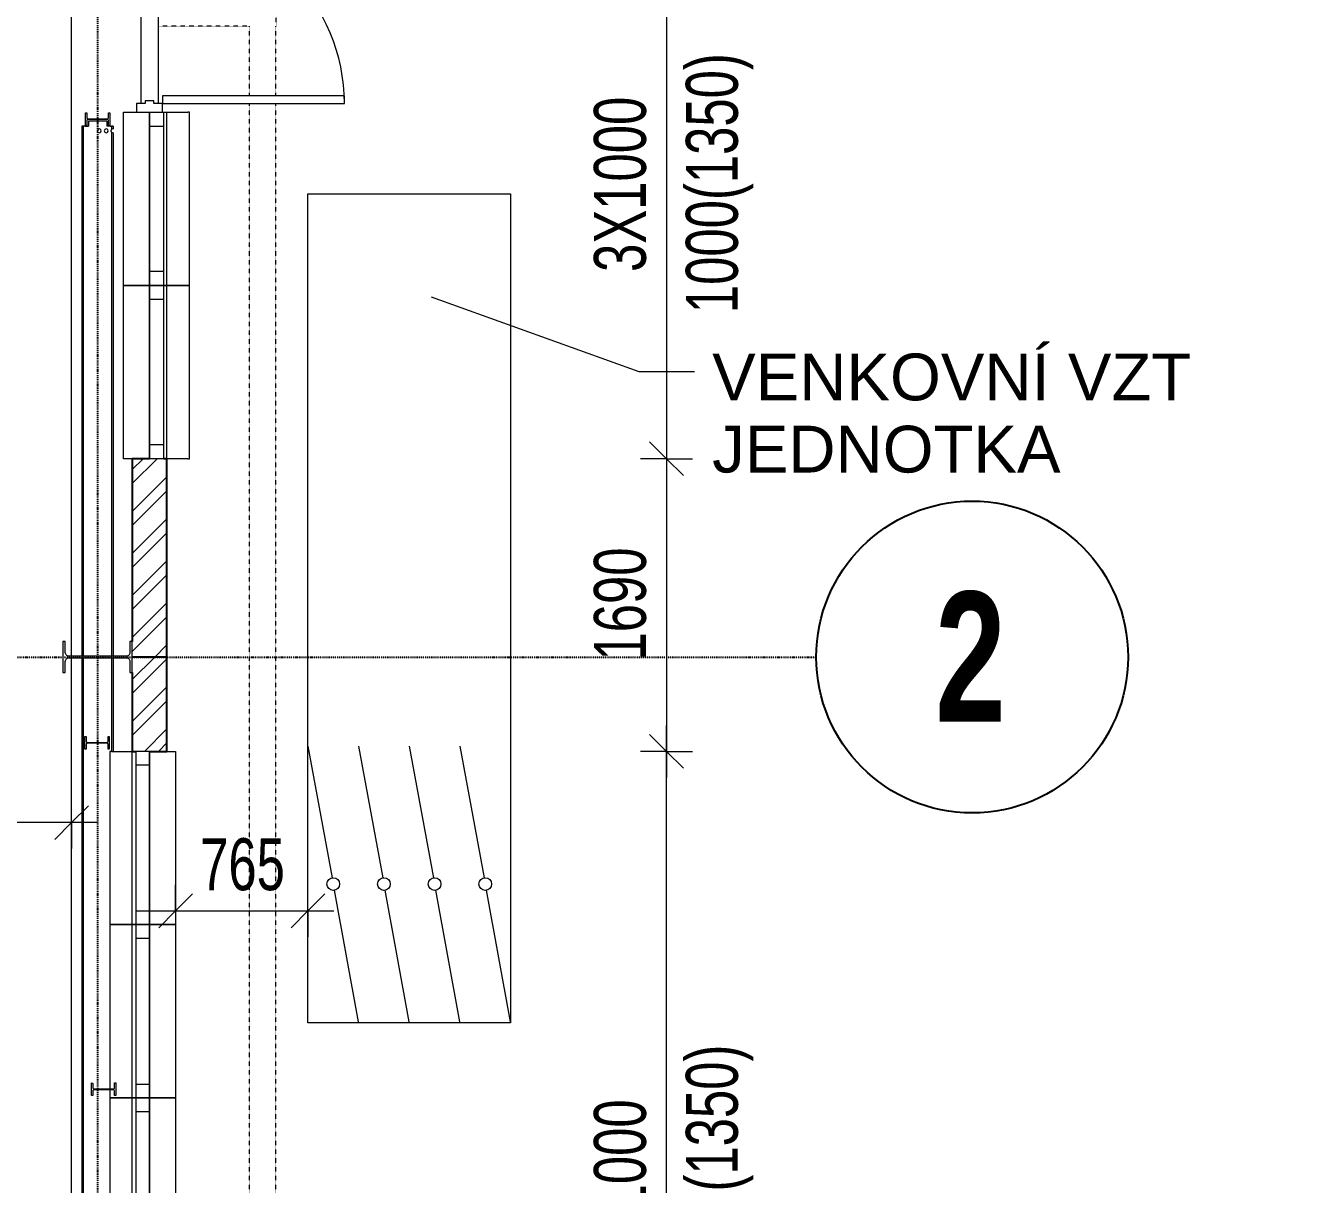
# Model space of a CAD drawing. Header units: millimetres. Extents: x 2179 to 44859, y 3478 to 159868.
# Drawn here: x 37425 to 44859, y 143947 to 150635 of the extents above; entities that cross this region are included whole.
import ezdxf

# ---------------------------------------------------------------- set-up
doc = ezdxf.new("R2010")
doc.units = ezdxf.units.MM
doc.linetypes.add('1_Čerchovaná 6_0mm', pattern=[12, 6, -3, 0, -3])
doc.linetypes.add('3_Čárkovaná 1_0mm', pattern=[2, 1, -1])
for name, color, linetype, lineweight in [('A-ANNO-DIMS', 7, 'Continuous', 9), ('A-ANNO-DIMS-150', 7, 'Continuous', 9), ('A-DETL-MBND', 7, '3_Čárkovaná 1_0mm', 9), ('A-DETL-THIN-1', 7, 'Continuous', 9), ('A-DOOR', 7, 'Continuous', 9), ('A-DOOR-1', 7, 'Continuous', 18), ('A-DOOR-FRAM', 7, 'Continuous', 18), ('A-GENM', 7, 'Continuous', 9), ('A-GLAZ', 7, 'Continuous', 9), ('A-GLAZ-SILL', 7, 'Continuous', 9), ('A-WALL', 7, 'Continuous', 9), ('A-WALL-1', 7, 'Continuous', 25), ('G-ANNO-TEXT', 7, 'Continuous', 9), ('Nedefinovaný_Potrubí_VZT_příslušenství', 7, 'Continuous', 9), ('Potrubí_VZT_příslušenství', 7, 'Continuous', 9), ('S-BEAM', 7, 'Continuous', 9), ('S-COLS', 7, 'Continuous', 9)]:
    doc.layers.add(name, color=color, linetype=linetype, lineweight=lineweight)
for name, color, linetype, lineweight, true_color in [('A-WALL-PATT-1', 9, 'Continuous', 9, 0x808080), ('S-GRID-1', 9, '1_Čerchovaná 6_0mm', 25, 0x808080), ('S-GRID-IDEN', 9, 'Continuous', 25, 0x808080), ('S-GRID-IDEN-1', 9, 'Continuous', 9, 0x808080)]:
    doc.layers.add(name, color=color, linetype=linetype, lineweight=lineweight, true_color=true_color)
doc.styles.add('Arial_1', font='arial.ttf', dxfattribs={"width": 0.7, "height": 300})
doc.styles.add('Arial_2', font='arial.ttf', dxfattribs={"height": 270})
doc.styles.add('Arial_B_1', font='arialbd.ttf', dxfattribs={"width": 0.7, "height": 750})
doc.dimstyles.new('Vnitřní_-_průhledné', dxfattribs={"dimscale": 304.8, "dimtxt": 306.07782, "dimasz": 0.639764, "dimexe": 0.492126, "dimexo": 0.0625, "dimgap": 0.098425, "dimtad": 1, "dimdec": 0, "dimrnd": 5, "dimzin": 0, "dimdsep": 46, "dimtxsty": 'Arial_1', "dimblk1": 'OBLIQUE', "dimblk2": 'OBLIQUE', "dimsah": 1, "dimcen": 0.09, "dimdle": 0.492126, "dimazin": 0, "dimtfac": 1, "dimtdec": 4, "dimtix": 1, "dimtmove": 0, "dimatfit": 3, "dimfxl": 0.492126, "dimfxlon": 1, "dimtvp": 1, "dimtolj": 1, "dimtzin": 0, "dimarcsym": 2})
doc.dimstyles.new('Vnitřní_-_průhledné_1', dxfattribs={"dimscale": 304.8, "dimtxt": 306.07782, "dimasz": 0.639764, "dimexe": 0.492126, "dimexo": 0.0625, "dimgap": 0.098425, "dimtad": 1, "dimdec": 0, "dimrnd": 5, "dimzin": 0, "dimdsep": 46, "dimtxsty": 'Arial_1', "dimblk1": 'OBLIQUE', "dimblk2": 'OBLIQUE', "dimsah": 1, "dimcen": 0.09, "dimdle": 0.492126, "dimazin": 0, "dimtfac": 1, "dimtdec": 4, "dimtix": 1, "dimtmove": 2, "dimatfit": 3, "dimfxl": 0.492126, "dimfxlon": 1, "dimtvp": 1, "dimtolj": 1, "dimtzin": 0, "dimarcsym": 2})
pattern_1 = [(45.00036, (-161918.41, 0), (-121.23422, 121.2327), []), (45.00036, (-161837.59, 0.0005), (-121.23422, 121.2327), [])]

# ---------------------------------------------------------------- blocks, each defined once
blk = doc.blocks.new('Sloup IPE - 387893-1NP _ stroje - KOTVÍCÍ BODY')
at = {"layer": 'S-COLS'}
for p, q in [((246811, 23247.8), (246718.2, 23093.5)), ((246789.2, 23185.4), (246822.5, 23240.9)), ((246822.5, 23240.9), (246811, 23247.8)), ((246729.8, 23086.6), (246763.1, 23142)), ((246792, 23149.2), (247075.6, 22978.7)), ((247080.1, 22986.1), (246796.4, 23156.6)), ((246718.2, 23093.5), (246729.8, 23086.6)), ((247142.2, 23048.7), (247108.9, 22993.2)), ((247153.8, 23041.7), (247142.2, 23048.7)), ((247061.1, 22887.5), (247153.8, 23041.7)), ((247082.8, 22949.9), (247049.5, 22894.4)), ((247049.5, 22894.4), (247061.1, 22887.5))]:
    blk.add_line(p, q, dxfattribs=at)
at = {"layer": 'S-COLS', "flags": 128}
for points in [[(246763.1, 23142), (246766, 23145.8), (246769.6, 23148.8), (246773.8, 23150.9), (246778.4, 23152), (246783.1, 23152.1), (246787.7, 23151.2), (246792, 23149.2)], [(246796.4, 23156.6), (246792.6, 23159.4), (246789.6, 23163.1), (246787.5, 23167.3), (246786.4, 23171.8), (246786.3, 23176.5), (246787.2, 23181.1), (246789.2, 23185.4)], [(247075.6, 22978.7), (247079.4, 22975.8), (247082.4, 22972.2), (247084.5, 22968), (247085.6, 22963.5), (247085.7, 22958.7), (247084.8, 22954.1), (247082.8, 22949.9)], [(247108.9, 22993.2), (247106, 22989.5), (247102.4, 22986.5), (247098.2, 22984.4), (247093.7, 22983.2), (247089, 22983.1), (247084.3, 22984.1), (247080.1, 22986.1)]]:
    blk.add_lwpolyline(points, dxfattribs=at)
blk = doc.blocks.new('OKNO_1k - Okno Hala 1000x1000-V8-1NP _ stroje - KOTVÍCÍ BODY')
at = {"layer": 'A-GENM'}
for p, q in [((500, 230), (-500, 230)), ((-500, 230), (-500, 220)), ((500, 220), (500, 230)), ((-500, 80), (-500, 220)), ((500, 220), (500, 80))]:
    blk.add_line(p, q, dxfattribs=at)
at = {"layer": 'A-GLAZ'}
for p, q in [((-500, 80), (-500, 0)), ((500, 80), (-500, 80)), ((-420, 80), (-420, 0)), ((420, 0), (420, 80)), ((500, 0), (500, 80)), ((500, 0), (-500, 0)), ((-500, 0), (500, 0)), ((-500, -150), (-500, 0)), ((500, 0), (500, -150)), ((500, -150), (-500, -150))]:
    blk.add_line(p, q, dxfattribs=at)
at = {"layer": 'A-GLAZ-SILL'}
blk.add_line((-500, 100), (500, 100), dxfattribs=at)
blk = doc.blocks.new('Sloup IPE - 487110-1NP _ stroje - KOTVÍCÍ BODY')
at = {"layer": 'S-COLS'}
for p, q in [((248457, 25733.9), (248494.6, 25796.4)), ((248494.6, 25796.4), (248500.5, 25792.9)), ((248462.9, 25730.3), (248457, 25733.9)), ((248476.9, 25753.6), (248462.9, 25730.3)), ((248582.7, 25698.2), (248486.5, 25756)), ((248500.5, 25792.9), (248486.6, 25769.6)), ((248489, 25760), (248585.1, 25702.2)), ((248614.6, 25724.3), (248577, 25661.7)), ((248594.7, 25704.6), (248608.7, 25727.9)), ((248608.7, 25727.9), (248614.6, 25724.3)), ((248571.1, 25665.3), (248585.1, 25688.6)), ((248577, 25661.7), (248571.1, 25665.3))]:
    blk.add_line(p, q, dxfattribs=at)
for centre, start, end in [((248482.9, 25750), 58.98964, 148.98964), ((248492.6, 25766), 148.98964, 238.98964), ((248579.1, 25692.2), 328.98964, 58.98964), ((248588.7, 25708.2), 238.98964, 328.98964)]:
    blk.add_arc(centre, 7, start, end, dxfattribs=at)
blk = doc.blocks.new('IPE - 489591-1NP _ stroje - KOTVÍCÍ BODY')
at = {"layer": 'S-BEAM'}
for p, q in [((248436.5, 25740.4), (246860.2, 23118.2)), ((248443.3, 25736.3), (246867.1, 23114.1)), ((248443.3, 25736.3), (248436.5, 25740.4)), ((248451, 25731.6), (248443.3, 25736.3)), ((248451, 25731.6), (248468.9, 25720.9)), ((248484, 25745.9), (248468.9, 25720.9)), ((248575, 25691.1), (248484, 25745.9)), ((248575, 25691.1), (248560, 25666.2)), ((248576.2, 25656.4), (248560, 25666.2)), ((248583.9, 25651.8), (248574.4, 25636.1)), ((248576.2, 25656.4), (248583.9, 25651.8)), ((248590.7, 25647.7), (248583.1, 25634.9)), ((248583.9, 25651.8), (248583.7, 25651.9)), ((248590.7, 25647.7), (248583.9, 25651.8)), ((248566.7, 25623.2), (247007.6, 23029.6)), ((248571.7, 25616.1), (247014.5, 23025.5)), ((246855.8, 23110.8), (243757, 17955.7)), ((246862.7, 23106.7), (243762.1, 17948.6)), ((247003.2, 23022.2), (246725.3, 22559.9)), ((247010.1, 23018.1), (246732.2, 22555.8))]:
    blk.add_line(p, q, dxfattribs=at)
for centre, start, end in [((248508.8, 25666.7), 58.98964, 238.98964), ((248508.8, 25666.7), 238.98964, 58.98964), ((248543.1, 25646.1), 58.98964, 238.98964), ((248543.1, 25646.1), 238.98964, 58.98964), ((248543.1, 25646.1), 298.98964, 313.98964), ((248577.4, 25625.5), 192.33692, 238.98964), ((248577.4, 25625.5), 58.98964, 105.64236)]:
    blk.add_arc(centre, 11, start, end, dxfattribs=at)
blk.add_open_spline([(248566.7, 25623.2), (248566.7, 25623.2), (248566.6, 25623.4), (248566.5, 25624.1), (248566.4, 25624.9), (248566.4, 25625.8), (248566.5, 25626.8), (248566.7, 25627.9), (248567.1, 25629.4), (248567.9, 25631.2), (248569.1, 25632.8), (248570.2, 25633.9), (248571.1, 25634.6), (248572, 25635.1), (248572.8, 25635.5), (248573.5, 25635.8), (248574.2, 25636), (248574.4, 25636.1), (248574.4, 25636.1)], degree=3, knots=[0, 0, 0, 0, 0.1, 0.15, 0.2, 0.25, 0.3, 0.35, 0.4, 0.5, 0.6, 0.65, 0.7, 0.75, 0.8, 0.85, 0.9, 1, 1, 1, 1], dxfattribs=at)
for points in [[(248568, 25631.2), (248568.4, 25631.9), (248568.9, 25632.5), (248569.4, 25633.1)], [(248574, 25636), (248574.3, 25636.1), (248574.4, 25636.1), (248574.4, 25636.1)]]:
    blk.add_open_spline(points, degree=3, dxfattribs=at)
blk = doc.blocks.new('OKNO_1k - Okno Hala 1000x1000-V14-1NP _ stroje - KOTVÍCÍ BODY')
at = {"layer": 'A-GENM'}
for p, q in [((-452.9, 230), (-500, 230)), ((-500, 230), (-500, 220)), ((500, 230), (-448.2, 230)), ((500, 220), (500, 230)), ((-500, 80), (-500, 220)), ((500, 220), (500, 80))]:
    blk.add_line(p, q, dxfattribs=at)
at = {"layer": 'A-GLAZ'}
for p, q in [((-500, 80), (-500, 0)), ((500, 80), (-500, 80)), ((-420, 80), (-420, 0)), ((420, 0), (420, 80)), ((500, 0), (500, 80)), ((500, 0), (-500, 0)), ((-500, 0), (500, 0)), ((-500, -150), (-500, 0)), ((500, 0), (500, -150)), ((500, -150), (-500, -150))]:
    blk.add_line(p, q, dxfattribs=at)
at = {"layer": 'A-GLAZ-SILL'}
blk.add_line((-500, 100), (500, 100), dxfattribs=at)
blk = doc.blocks.new('Sloup IPE - 508019-1NP _ stroje - KOTVÍCÍ BODY')
at = {"layer": 'S-COLS'}
for p, q in [((245601.5, 20915.5), (245639.1, 20978.1)), ((245645, 20974.5), (245631.1, 20951.3)), ((245639.1, 20978.1), (245645, 20974.5)), ((245607.4, 20912), (245601.5, 20915.5)), ((245621.4, 20935.2), (245607.4, 20912)), ((245727.2, 20879.8), (245631, 20937.6)), ((245633.4, 20941.6), (245729.6, 20883.8)), ((245759.1, 20906), (245721.5, 20843.4)), ((245739.2, 20886.2), (245753.2, 20909.5)), ((245753.2, 20909.5), (245759.1, 20906)), ((245715.6, 20846.9), (245729.6, 20870.2)), ((245721.5, 20843.4), (245715.6, 20846.9))]:
    blk.add_line(p, q, dxfattribs=at)
for centre, start, end in [((245627.4, 20931.6), 58.98964, 148.98964), ((245637.1, 20947.6), 148.98964, 238.98964), ((245723.6, 20873.8), 328.98964, 58.98964), ((245733.2, 20889.8), 238.98964, 328.98964)]:
    blk.add_arc(centre, 7, start, end, dxfattribs=at)
blk = doc.blocks.new('Sloup IPE - 508146-1NP _ stroje - KOTVÍCÍ BODY')
at = {"layer": 'S-COLS'}
for p, q in [((246599.3, 22649.2), (246636.9, 22711.8)), ((246642.9, 22708.3), (246628.9, 22685)), ((246631.3, 22675.4), (246727.4, 22617.6)), ((246636.9, 22711.8), (246642.9, 22708.3)), ((246605.3, 22645.7), (246599.3, 22649.2)), ((246619.2, 22669), (246605.3, 22645.7)), ((246725, 22613.5), (246628.8, 22671.3)), ((246713.4, 22580.7), (246727.4, 22603.9)), ((246756.9, 22639.7), (246719.3, 22577.1)), ((246737, 22620), (246751, 22643.2)), ((246751, 22643.2), (246756.9, 22639.7)), ((246719.3, 22577.1), (246713.4, 22580.7))]:
    blk.add_line(p, q, dxfattribs=at)
for centre, start, end in [((246634.9, 22681.4), 148.98964, 238.98964), ((246625.2, 22665.3), 58.98964, 148.98964), ((246721.4, 22607.5), 328.98964, 58.98964), ((246731, 22623.6), 238.98964, 328.98964)]:
    blk.add_arc(centre, 7, start, end, dxfattribs=at)
blk = doc.blocks.new('Větrací tlumičová jednotka_ levá - VZT S REKUPERACI-581700-1NP _ stroje - KOTVÍCÍ BODY')
at = {"layer": 'Potrubí_VZT_příslušenství'}
for p, q in [((-2392.5, -585), (-2392.5, 585)), ((-2392.5, 585), (2392.5, 585)), ((-795.8, 585), (-1555.7, 445.4)), ((2392.5, 585), (2392.5, -585)), ((-2387.5, 292.5), (-1627.6, 432.1)), ((-795.8, 292.5), (-1555.7, 152.9)), ((-2387.5, 0), (-1627.6, 139.6)), ((-795.8, 0), (-1555.7, -139.6)), ((-2387.5, -292.5), (-1627.6, -152.9)), ((-795.8, -292.5), (-1555.7, -432.1)), ((-2387.5, -585), (-1627.6, -445.4)), ((2392.5, -585), (-2392.5, -585))]:
    blk.add_line(p, q, dxfattribs=at)
for centre in [(-1591.7, 438.8), (-1591.7, 146.3), (-1591.7, -146.3), (-1591.7, -438.7)]:
    blk.add_circle(centre, 36.6, dxfattribs=at)
blk = doc.blocks.new('OKNO_1k - Okno Hala 1000x1000-V5-1NP _ stroje - KOTVÍCÍ BODY')
at = {"layer": 'A-GENM'}
for p, q in [((500, 230), (-500, 230)), ((-500, 230), (-500, 220)), ((500, 220), (500, 230)), ((-500, 80), (-500, 220)), ((500, 220), (500, 100))]:
    blk.add_line(p, q, dxfattribs=at)
at = {"layer": 'A-GLAZ'}
for p, q in [((-500, 80), (-500, 0)), ((500, 80), (-500, 80)), ((-420, 80), (-420, 0)), ((420, 0), (420, 80)), ((500, 0), (500, 80)), ((500, 0), (-500, 0)), ((-500, 0), (500, 0)), ((-500, -150), (-500, 0)), ((500, -100), (500, -150)), ((500, -150), (-500, -150))]:
    blk.add_line(p, q, dxfattribs=at)
at = {"layer": 'A-GLAZ-SILL'}
blk.add_line((-500, 100), (500, 100), dxfattribs=at)
blk = doc.blocks.new('OKNO_1k - Okno Hala 1000x1000-796436-1NP _ stroje - KOTVÍCÍ BODY')
at = {"layer": 'A-GENM'}
for p, q in [((-500, -220), (-500, -100)), ((500, -80), (500, -220)), ((-500, -220), (-500, -230)), ((500, -230), (500, -220)), ((-500, -230), (500, -230))]:
    blk.add_line(p, q, dxfattribs=at)
at = {"layer": 'A-GLAZ'}
for p, q in [((-500, 100), (-500, 150)), ((-500, 150), (500, 150)), ((500, 150), (500, 0)), ((500, 0), (-500, 0)), ((-500, 0), (500, 0)), ((-500, -80), (-500, 0)), ((-420, -80), (-420, 0)), ((420, 0), (420, -80)), ((500, 0), (500, -80)), ((500, -80), (-500, -80))]:
    blk.add_line(p, q, dxfattribs=at)
at = {"layer": 'A-GLAZ-SILL'}
blk.add_line((-500, -100), (500, -100), dxfattribs=at)
blk = doc.blocks.new('OKNO_1k - Okno Hala 1000x1000-V19-1NP _ stroje - KOTVÍCÍ BODY')
at = {"layer": 'A-GENM'}
for p, q in [((-500, -220), (-500, -80)), ((500, -80), (500, -220)), ((-500, -220), (-500, -230)), ((500, -230), (500, -220)), ((-500, -230), (500, -230))]:
    blk.add_line(p, q, dxfattribs=at)
at = {"layer": 'A-GLAZ'}
for p, q in [((-500, 0), (-500, 150)), ((-500, 150), (500, 150)), ((500, 150), (500, 75)), ((500, 0), (-500, 0)), ((-500, 0), (500, 0)), ((-500, -80), (-500, 0)), ((-420, -80), (-420, 0)), ((420, 0), (420, -80)), ((500, -80), (-500, -80)), ((500, -75), (500, -80))]:
    blk.add_line(p, q, dxfattribs=at)
at = {"layer": 'A-GLAZ-SILL'}
blk.add_line((-500, -100), (500, -100), dxfattribs=at)
blk = doc.blocks.new('Vnější jednoduché dvoukřídlé dveře - 1050 x 2100mm-849430-1NP _ stroje - KOTVÍCÍ BODY')
at = {"layer": 'A-DOOR'}
blk.add_arc((525, 81.35), 1050, 90, 180, dxfattribs=at)
at = {"layer": 'A-DOOR-1'}
for p, q in [((525, 1131.35), (480, 1131.35)), ((480, 1131.35), (480, 81.35)), ((525, 81.35), (525, 1131.35)), ((480, 81.35), (525, 81.35))]:
    blk.add_line(p, q, dxfattribs=at)
at = {"layer": 'A-DOOR-FRAM'}
for p, q in [((-525, 81.35), (-575, 81.35)), ((-575, 81.35), (-575, -68.65)), ((-525, 31.5875), (-525, 81.35)), ((525, 81.35), (525, 31.5875)), ((575, 81.35), (525, 81.35)), ((575, -68.65), (575, 81.35)), ((-509.125, 31.5875), (-525, 31.5875)), ((-509.125, -19.4375), (-509.125, 31.5875)), ((525, 31.5875), (509.125, 31.5875)), ((509.125, 31.5875), (509.125, -19.4375)), ((-575, -68.65), (-525, -68.65)), ((-525, -68.65), (-525, -19.4375)), ((-525, -19.4375), (-509.125, -19.4375)), ((509.125, -19.4375), (525, -19.4375)), ((525, -19.4375), (525, -68.65)), ((525, -68.65), (575, -68.65))]:
    blk.add_line(p, q, dxfattribs=at)
blk = doc.blocks.new('Osnova - 6mm-307864-1NP _ stroje - KOTVÍCÍ BODY')
at = {"layer": 'S-GRID-IDEN'}
blk.add_circle((0, 0), 6, dxfattribs=at)
blk = doc.blocks.new('DIMBLOCK26-1NP _ stroje - KOTVÍCÍ BODY')
at = {"layer": 'A-ANNO-DIMS-150', "lineweight": 18}
for p, q in [((41124.7, 146445.4), (41027.2, 146542.9)), ((41124.7, 146445.4), (41222.2, 146347.9)), ((41124.7, 141445.4), (41027.2, 141542.9)), ((41124.7, 141445.4), (41222.2, 141347.9))]:
    blk.add_line(p, q, dxfattribs=at)
at = {"layer": 'A-ANNO-DIMS-150'}
for p, q in [((41124.7, 141445.4), (41124.7, 146595.4)), ((41124.7, 146445.4), (40974.7, 146445.4)), ((41124.7, 146445.4), (41274.7, 146445.4)), ((41124.7, 141445.4), (40974.7, 141445.4)), ((41124.7, 141445.4), (41274.7, 141445.4))]:
    blk.add_line(p, q, dxfattribs=at)
at = {"layer": 'A-ANNO-DIMS-150', "color": 0, "char_height": 300, "attachment_point": 1, "rotation": 90, "line_spacing_factor": 0.941778, "style": 'Arial_1'}
for s, insert, width in [('1000 (1350)', (41236.2, 143170.8), 1859.07), ('5x1000', (40705.3, 143474.5), 1130.133)]:
    blk.add_mtext(s, dxfattribs=dict(at, insert=insert, width=width))
blk = doc.blocks.new('_Oblique')
at = {"color": 0, "linetype": 'ByBlock', "lineweight": -2}
blk.add_line((-0.5, -0.5), (0.5, 0.5), dxfattribs=at)
blk = doc.blocks.new('DIMBLOCK44-1NP _ stroje - KOTVÍCÍ BODY')
at = {"layer": 'A-ANNO-DIMS-150', "lineweight": 18}
for p, q in [((41124.7, 151285.4), (41027.2, 151382.9)), ((41124.7, 151285.4), (41222.2, 151187.9)), ((41124.7, 148135.4), (41027.2, 148232.9)), ((41124.7, 148135.4), (41222.2, 148037.9))]:
    blk.add_line(p, q, dxfattribs=at)
at = {"layer": 'A-ANNO-DIMS-150'}
for p, q in [((41124.7, 151285.4), (40974.7, 151285.4)), ((41124.7, 151285.4), (41124.7, 148135.4)), ((41124.7, 151285.4), (41274.7, 151285.4)), ((41124.7, 148135.4), (40974.7, 148135.4)), ((41124.7, 148135.4), (41274.7, 148135.4))]:
    blk.add_line(p, q, dxfattribs=at)
at = {"layer": 'A-ANNO-DIMS-150', "color": 0, "char_height": 300, "attachment_point": 1, "rotation": 90, "line_spacing_factor": 0.941778, "style": 'Arial_1'}
for s, insert, width in [('1000(1350)', (41236.2, 148975.8), 1763.008), ('3X1000', (40705.3, 149213.6), 1192.291)]:
    blk.add_mtext(s, dxfattribs=dict(at, insert=insert, width=width))
blk = doc.blocks.new('DIMBLOCK45-1NP _ stroje - KOTVÍCÍ BODY')
at = {"layer": 'A-ANNO-DIMS-150', "lineweight": 18}
for p, q in [((41124.7, 148135.4), (41027.2, 148232.9)), ((41124.7, 148135.4), (41222.2, 148037.9)), ((41124.7, 146445.4), (41027.2, 146542.9)), ((41124.7, 146445.4), (41222.2, 146347.9))]:
    blk.add_line(p, q, dxfattribs=at)
at = {"layer": 'A-ANNO-DIMS-150'}
for p, q in [((41124.7, 148135.4), (40974.7, 148135.4)), ((41124.7, 148135.4), (41124.7, 146295.4)), ((41124.7, 148135.4), (41274.7, 148135.4)), ((41124.7, 146445.4), (40974.7, 146445.4)), ((41124.7, 146445.4), (41274.7, 146445.4))]:
    blk.add_line(p, q, dxfattribs=at)
at = {"layer": 'A-ANNO-DIMS-150', "color": 0, "insert": (40705.3, 146970.2), "char_height": 300, "width": 768.491, "attachment_point": 1, "rotation": 90, "line_spacing_factor": 0.941778, "style": 'Arial_1'}
blk.add_mtext('1690', dxfattribs=at)
blk = doc.blocks.new('DIMBLOCK46-1NP _ stroje - KOTVÍCÍ BODY')
at = {"layer": 'A-ANNO-DIMS-150'}
for p, q in [((38289.8, 145524.9), (38289.8, 145674.9)), ((39053.9, 145524.9), (39053.9, 145674.9)), ((38139.8, 145524.9), (39203.9, 145524.9)), ((38289.8, 145524.9), (38289.8, 145374.9)), ((39053.9, 145524.9), (39053.9, 145374.9))]:
    blk.add_line(p, q, dxfattribs=at)
at = {"layer": 'A-ANNO-DIMS-150', "lineweight": 18}
for p, q in [((38289.8, 145524.9), (38387.3, 145622.4)), ((39053.9, 145524.9), (39151.4, 145622.4)), ((38289.8, 145524.9), (38192.3, 145427.4)), ((39053.9, 145524.9), (38956.4, 145427.4))]:
    blk.add_line(p, q, dxfattribs=at)
at = {"layer": 'A-ANNO-DIMS-150', "color": 0, "insert": (38431.7, 145944.3), "char_height": 300, "width": 576.368, "attachment_point": 1, "line_spacing_factor": 0.941778, "style": 'Arial_1'}
blk.add_mtext('765', dxfattribs=at)
blk = doc.blocks.new('DIMBLOCK81-1NP _ stroje - KOTVÍCÍ BODY')
at = {"layer": 'A-ANNO-DIMS-150'}
for p, q in [((35674.3, 146034.6), (35674.3, 146184.6)), ((37689.8, 146034.6), (37689.8, 146184.6)), ((37839.8, 146034.6), (35674.3, 146034.6)), ((35674.3, 146034.6), (35674.3, 145884.6)), ((37689.8, 146034.6), (37689.8, 145884.6))]:
    blk.add_line(p, q, dxfattribs=at)
at = {"layer": 'A-ANNO-DIMS-150', "lineweight": 18}
for p, q in [((35674.3, 146034.6), (35771.8, 146132.1)), ((37689.8, 146034.6), (37787.3, 146132.1)), ((35674.3, 146034.6), (35576.8, 145937.1)), ((37689.8, 146034.6), (37592.3, 145937.1))]:
    blk.add_line(p, q, dxfattribs=at)
at = {"layer": 'A-ANNO-DIMS-150', "color": 0, "insert": (36302.3, 146454), "char_height": 300, "width": 768.491, "attachment_point": 1, "line_spacing_factor": 0.941778, "style": 'Arial_1'}
blk.add_mtext('2015', dxfattribs=at)

msp = doc.modelspace()

# ---------------------------------------------------------------- hatches: boundary and pattern name
at = {"layer": 'A-WALL-PATT-1'}
h = msp.add_hatch(dxfattribs=at)
h.set_pattern_fill('FP_4', color=256, angle=76.01036, style=0, pattern_type=2)
h.set_pattern_definition(pattern_1)
h.paths.add_polyline_path([(38039.8, 146990.4), (38239.8, 146990.4), (38239.8, 148135.4), (38039.8, 148135.4), (38039.8, 147015.7)])
h.paths.add_polyline_path([(38239.8, 151285.4), (38239.8, 153384.2), (38080.8, 153384.2), (38080.8, 153184.2), (38039.8, 153184.2), (38039.8, 151285.4), (38214.8, 151285.4)])
h = msp.add_hatch(dxfattribs=at)
h.set_pattern_fill('FP_4', color=256, angle=76.01036, style=0, pattern_type=2)
h.set_pattern_definition(pattern_1)
h.paths.add_polyline_path([(38039.8, 140892.9), (38239.8, 140892.9), (38239.8, 141445.4), (38039.8, 141445.4), (38039.8, 140910.1)])
h.paths.add_polyline_path([(38239.8, 146445.4), (38239.8, 146990.4), (38039.8, 146990.4), (38039.8, 146445.4), (38148.8, 146445.4)])

# ---------------------------------------------------------------- linework, layer by layer
at = {"layer": 'A-DETL-MBND'}
for p, q in [((38871.5, 150631.4), (38871.5, 150781.4)), ((38717.3, 150631.4), (38189.8, 150631.4)), ((38717.3, 150230.4), (38717.3, 150631.4)), ((38871.5, 150631.4), (38867.3, 150631.4)), ((38867.3, 150631.4), (38867.3, 150230.4)), ((38717.3, 124914.4), (38717.3, 150185.4)), ((38867.3, 150185.4), (38867.3, 124764.4))]:
    msp.add_line(p, q, dxfattribs=at)
at = {"layer": 'A-DETL-THIN-1'}
for p, q in [((39765, 149068.9), (40965.3, 148638.8)), ((40965.3, 148638.8), (41285.3, 148638.8))]:
    msp.add_line(p, q, dxfattribs=at)
at = {"layer": 'A-WALL'}
for p, q in [((38089.8, 151235.4), (38089.8, 150185.4)), ((38189.8, 151235.4), (38189.8, 150185.4)), ((37689.8, 146994.7), (37689.8, 151049)), ((37689.8, 140897.2), (37689.8, 146986.1))]:
    msp.add_line(p, q, dxfattribs=at)
at = {"layer": 'A-WALL-1'}
for p, q in [((38139.8, 148135.4), (38039.8, 148135.4)), ((38039.8, 148135.4), (38039.8, 147080.4)), ((38239.8, 148135.4), (38219.8, 148135.4)), ((38239.8, 146990.4), (38239.8, 148135.4)), ((38239.8, 146990.4), (38039.8, 146990.4)), ((38239.8, 146445.4), (38239.8, 146990.4)), ((38039.8, 146900.4), (38039.8, 146445.4)), ((38039.8, 146445.4), (38059.8, 146445.4)), ((38139.8, 146445.4), (38239.8, 146445.4))]:
    msp.add_line(p, q, dxfattribs=at)
at = {"layer": 'S-GRID-1'}
for p, q in [((37839.8, 158068.3), (37839.8, 120650.8)), ((15251.9, 146990.4), (41989.2, 146990.4))]:
    msp.add_line(p, q, dxfattribs=at)

# ---------------------------------------------------------------- block references
at = {"layer": 'A-DOOR-FRAM', "rotation": 269.9999999999963}
msp.add_blockref('Vnější jednoduché dvoukřídlé dveře - 1050 x 2100mm-849430-1NP _ stroje - KOTVÍCÍ BODY', (38133.4, 150710.4), dxfattribs=at)
at = {"layer": 'A-GLAZ'}
for name, p, rotation in [('OKNO_1k - Okno Hala 1000x1000-V19-1NP _ stroje - KOTVÍCÍ BODY', (38139.8, 149635.4), 89.99999999999642), ('OKNO_1k - Okno Hala 1000x1000-796436-1NP _ stroje - KOTVÍCÍ BODY', (38139.8, 148635.4), 89.99999999999642), ('OKNO_1k - Okno Hala 1000x1000-V5-1NP _ stroje - KOTVÍCÍ BODY', (38139.8, 145945.4), 89.99999999999629), ('OKNO_1k - Okno Hala 1000x1000-V14-1NP _ stroje - KOTVÍCÍ BODY', (38139.8, 144945.4), 89.99999999999629), ('OKNO_1k - Okno Hala 1000x1000-V8-1NP _ stroje - KOTVÍCÍ BODY', (38139.8, 143945.4), 89.99999999999629)]:
    msp.add_blockref(name, p, dxfattribs=dict(at, rotation=rotation))
at = {"layer": 'Nedefinovaný_Potrubí_VZT_příslušenství', "rotation": 90.00000000000044}
msp.add_blockref('Větrací tlumičová jednotka_ levá - VZT S REKUPERACI-581700-1NP _ stroje - KOTVÍCÍ BODY', (39638.9, 147271.3), dxfattribs=at)
at = {"layer": 'S-BEAM', "rotation": 31.01035950519297}
msp.add_blockref('IPE - 489591-1NP _ stroje - KOTVÍCÍ BODY', (-161918.4, 0), dxfattribs=at)
at = {"layer": 'S-COLS', "rotation": 31.01035950519297}
for name in ['Sloup IPE - 487110-1NP _ stroje - KOTVÍCÍ BODY', 'Sloup IPE - 387893-1NP _ stroje - KOTVÍCÍ BODY', 'Sloup IPE - 508146-1NP _ stroje - KOTVÍCÍ BODY', 'Sloup IPE - 508019-1NP _ stroje - KOTVÍCÍ BODY']:
    msp.add_blockref(name, (-161918.4, 0), dxfattribs=at)
at = {"layer": 'S-GRID-IDEN', "xscale": 149.9999999999999, "yscale": 149.9999999999999, "zscale": 149.9999999999999, "rotation": 269.9999999999995}
msp.add_blockref('Osnova - 6mm-307864-1NP _ stroje - KOTVÍCÍ BODY', (42889.2, 146990.4), dxfattribs=at)

# ---------------------------------------------------------------- texts
at = {"layer": 'S-GRID-IDEN-1', "insert": (42675.9, 147367.1), "char_height": 750, "width": 505.063, "attachment_point": 1, "style": 'Arial_B_1'}
msp.add_mtext('\\fArial|b1|i0|c238|p34|;\\W.7;2', dxfattribs=at)

# ---------------------------------------------------------------- dimensions: what is measured, and where the dimension line sits
at = {"layer": 'A-ANNO-DIMS'}
for base, p1, p2, angle, override, picture, middle in [((41124.7, 146445.4), (40974.7, 148135.4), (40974.7, 146445.4), 90, {"dimpost": '<>', "dimfxl": 1690}, 'DIMBLOCK45-1NP _ stroje - KOTVÍCÍ BODY', (40941.6, 147290.4)), ((39053.9, 145524.9), (38289.8, 145674.9), (39053.9, 145674.9), 0, {"dimpost": '<>', "dimfxl": 764.08144}, 'DIMBLOCK46-1NP _ stroje - KOTVÍCÍ BODY', (38671.8, 145708))]:
    dim = msp.add_linear_dim(base=base, p1=p1, p2=p2, angle=angle, dimstyle='Vnitřní_-_průhledné', override=override, dxfattribs=at)
    dim.commit()
    dim.dimension.update_dxf_attribs({"geometry": picture, "text_midpoint": middle})
dim = msp.add_linear_dim(base=(41124.7, 146445.4), p1=(40974.7, 141445.4), p2=(40974.7, 146445.4), angle=90, text='5x1000\\X1000 (1350)', dimstyle='Vnitřní_-_průhledné', override={"dimpost": '<>', "dimfxl": 5000}, dxfattribs=at)
dim.commit()
dim.dimension.update_dxf_attribs({"geometry": 'DIMBLOCK26-1NP _ stroje - KOTVÍCÍ BODY', "text_midpoint": (41124.7, 143945.4)})
dim = msp.add_linear_dim(base=(35674.2795599, 146034.5553101), p1=(37689.7795599, 145884.5553101), p2=(35674.2795599, 146184.5553101), angle=0, dimstyle='Vnitřní_-_průhledné_1', override={"dimpost": '<>', "dimfxl": 2037.704652}, dxfattribs=at)
dim.commit()
dim.dimension.update_dxf_attribs({"geometry": 'DIMBLOCK81-1NP _ stroje - KOTVÍCÍ BODY', "text_midpoint": (36686.5803867, 146254.0242114), "dimtype": 160})

# ---------------------------------------------------------------- next in the draw order: texts
at = {"layer": 'G-ANNO-TEXT', "insert": (41388, 148742.3), "char_height": 270, "width": 3403.163, "attachment_point": 1, "style": 'Arial_2', "bg_fill": 3, "box_fill_scale": 1.25, "bg_fill_color": 256, "bg_fill_true_color": 13158600, "bg_fill_transparency": 0}
msp.add_mtext('VENKOVNÍ VZT ', dxfattribs=at)

# ---------------------------------------------------------------- next in the draw order: texts
at = {"layer": 'G-ANNO-TEXT', "insert": (41388, 148325.5), "char_height": 270, "width": 2525.316, "attachment_point": 1, "style": 'Arial_2', "bg_fill": 3, "box_fill_scale": 1.25, "bg_fill_color": 256, "bg_fill_true_color": 13158600, "bg_fill_transparency": 0}
msp.add_mtext('JEDNOTKA ', dxfattribs=at)

# ---------------------------------------------------------------- next in the draw order: dimensions: what is measured, and where the dimension line sits
at = {"layer": 'A-ANNO-DIMS'}
dim = msp.add_linear_dim(base=(41124.7, 148135.4), p1=(40974.7, 151285.4), p2=(40974.7, 148135.4), angle=90, text='3X1000\\X1000(1350)', dimstyle='Vnitřní_-_průhledné', override={"dimpost": '<>', "dimfxl": 3150}, dxfattribs=at)
dim.commit()
dim.dimension.update_dxf_attribs({"geometry": 'DIMBLOCK44-1NP _ stroje - KOTVÍCÍ BODY', "text_midpoint": (41124.7, 149710.4)})

doc.saveas('drawing.dxf')
